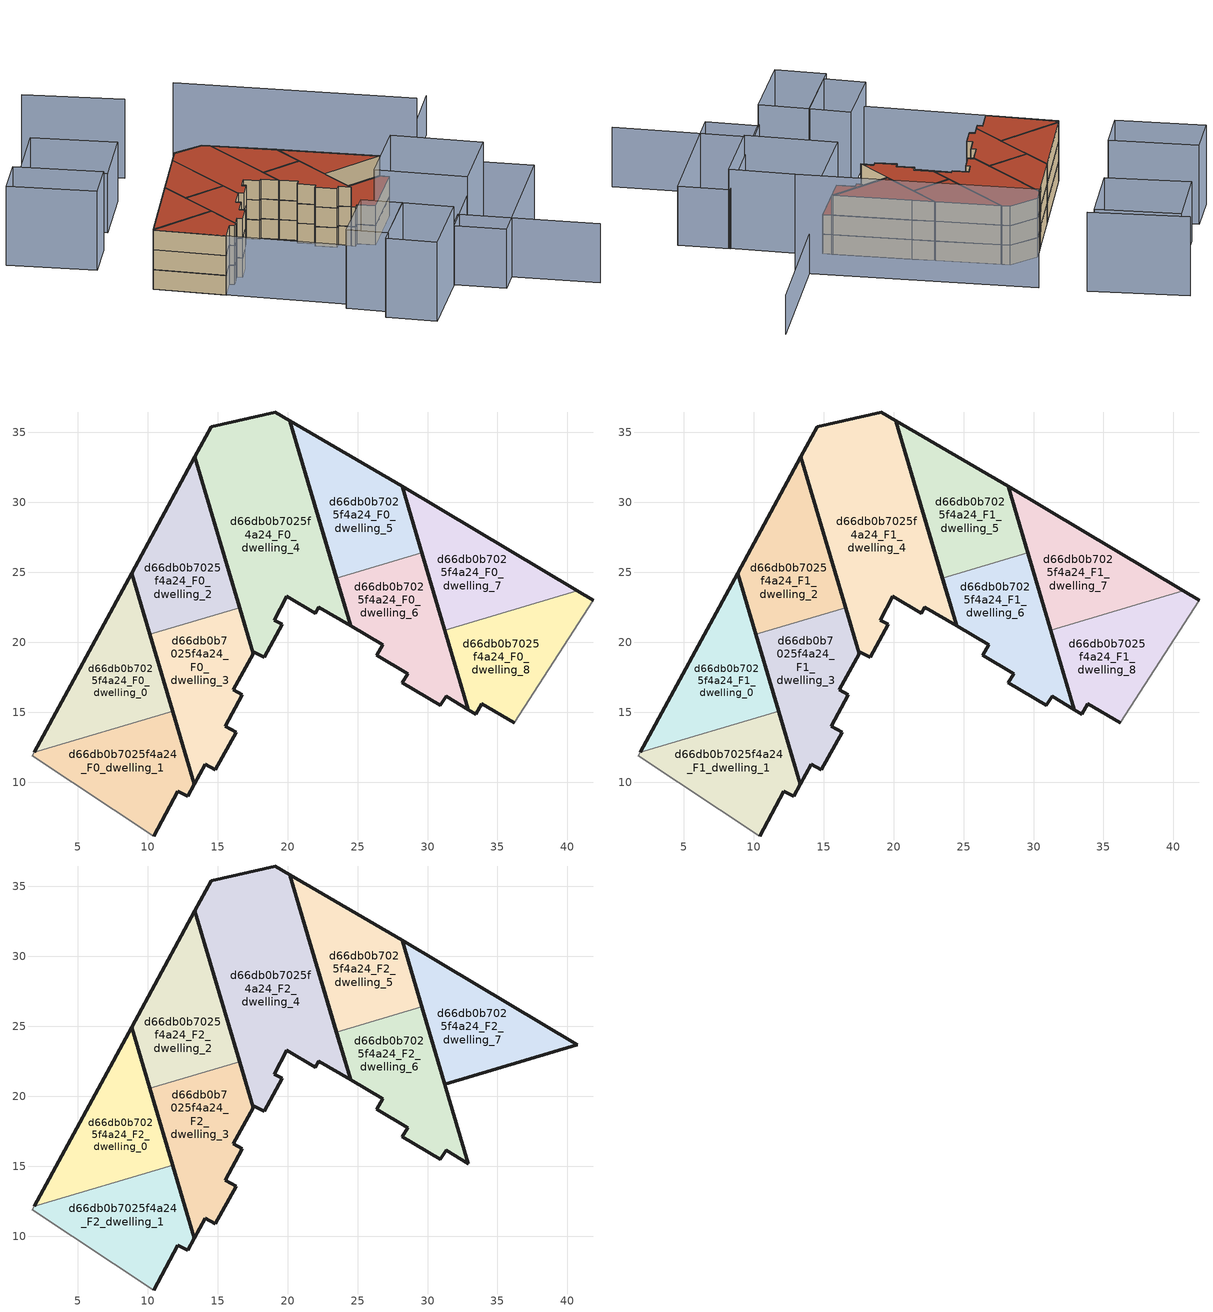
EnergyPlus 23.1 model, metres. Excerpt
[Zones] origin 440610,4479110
d66db0b7025f4a24_F0_dwelling_0
 floor ground (EU_floor_Construction): 11.78,15.09 8.85,24.95 1.9,12.16 z0
 wall outside (EU_wall_Construction): 1.9,12.16 8.85,24.95 11.78,15.09 z0:3
 wall to d66db0b7025f4a24_F0_dwelling_1 (EU_wall_Construction): 11.78,15.09 1.9,12.16 z0:3
d66db0b7025f4a24_F0_dwelling_1
 floor ground (EU_floor_Construction): 12.87,9.01 13.34,9.86 11.78,15.09 1.9,12.16 1.76,11.9 10.43,6.17 12.17,9.36 z0
 wall outside (EU_wall_Construction): 11.78,15.09 13.34,9.86 12.87,9.01 12.17,9.36 10.43,6.17 z0:3
 wall adiabatic (EU_wall_Construction): 10.43,6.17 1.76,11.9 1.9,12.16 z0:3
d66db0b7025f4a24_F0_dwelling_2
 floor ground (EU_floor_Construction): 16.58,22.48 13.38,33.26 12.66,31.95 8.85,24.95 10.16,20.57 z0
 wall outside (EU_wall_Construction): 10.16,20.57 8.85,24.95 12.66,31.95 13.38,33.26 16.58,22.48 z0:3
 wall to d66db0b7025f4a24_F0_dwelling_3 (EU_wall_Construction): 16.58,22.48 10.16,20.57 z0:3
d66db0b7025f4a24_F0_dwelling_3
 floor ground (EU_floor_Construction): 14.85,10.88 16.33,13.59 15.56,14.02 16.78,16.26 16.14,16.62 17.55,19.21 16.58,22.48 10.16,20.57 13.34,9.86 14.11,11.28 z0
 wall outside (EU_wall_Construction): 16.58,22.48 17.55,19.21 16.14,16.62 16.78,16.26 15.56,14.02 16.33,13.59 14.85,10.88 14.11,11.28 13.34,9.86 10.16,20.57 z0:3
d66db0b7025f4a24_F0_dwelling_4
 floor ground (EU_floor_Construction): 24.51,21.17 20.15,35.85 19.11,36.46 14.55,35.4 13.38,33.26 17.55,19.21 17.61,19.31 18.32,18.93 19.61,21.29 19.04,21.6 19.93,23.3 21.97,22.09 22.24,22.53 z0
 wall outside (EU_wall_Construction): 24.51,21.17 22.24,22.53 21.97,22.09 19.93,23.3 19.04,21.6 19.61,21.29 18.32,18.93 17.61,19.31 17.55,19.21 13.38,33.26 14.55,35.4 19.11,36.46 20.15,35.85 24.51,21.17 z0:3
d66db0b7025f4a24_F0_dwelling_5
 floor ground (EU_floor_Construction): 29.59,26.41 28.18,31.14 20.15,35.85 23.49,24.6 z0
 wall outside (EU_wall_Construction): 23.49,24.6 20.15,35.85 28.18,31.14 29.59,26.41 z0:3
 wall to d66db0b7025f4a24_F0_dwelling_6 (EU_wall_Construction): 29.59,26.41 23.49,24.6 z0:3
d66db0b7025f4a24_F0_dwelling_6
 floor ground (EU_floor_Construction): 32.92,15.18 29.59,26.41 23.49,24.6 24.51,21.17 26.79,19.81 26.37,19.08 28.59,17.77 28.21,17.11 30.91,15.51 31.34,16.15 z0
 wall outside (EU_wall_Construction): 29.59,26.41 32.92,15.18 31.34,16.15 30.91,15.51 28.21,17.11 28.59,17.77 26.37,19.08 26.79,19.81 24.51,21.17 23.49,24.6 z0:3
d66db0b7025f4a24_F0_dwelling_7
 floor ground (EU_floor_Construction): 40.7,23.69 30.96,29.52 28.18,31.14 31.23,20.88 z0
 wall outside (EU_wall_Construction): 31.23,20.88 28.18,31.14 30.96,29.52 40.7,23.69 z0:3
 wall to d66db0b7025f4a24_F0_dwelling_8 (EU_wall_Construction): 40.7,23.69 31.23,20.88 z0:3
d66db0b7025f4a24_F0_dwelling_8
 floor ground (EU_floor_Construction): 36.21,14.24 41.85,23 40.7,23.69 31.23,20.88 32.92,15.18 33.44,14.87 33.87,15.62 z0
 wall outside (EU_wall_Construction): 40.7,23.69 41.85,23 / 36.21,14.24 33.87,15.62 33.44,14.87 32.92,15.18 31.23,20.88 z0:3
 wall adiabatic (EU_wall_Construction): 41.85,23 36.21,14.24 z0:3
d66db0b7025f4a24_F1_dwelling_0
 floor to d66db0b7025f4a24_F0_dwelling_0 (EU_floor_Construction): 11.78,15.09 8.85,24.95 1.9,12.16 z3
 wall outside (EU_wall_Construction): 1.9,12.16 8.85,24.95 11.78,15.09 z3:6
 wall to d66db0b7025f4a24_F1_dwelling_1 (EU_wall_Construction): 11.78,15.09 1.9,12.16 z3:6
d66db0b7025f4a24_F1_dwelling_1
 floor to d66db0b7025f4a24_F0_dwelling_1 (EU_floor_Construction): 12.87,9.01 13.34,9.86 11.78,15.09 1.9,12.16 1.76,11.9 10.43,6.17 12.17,9.36 z3
 wall outside (EU_wall_Construction): 11.78,15.09 13.34,9.86 12.87,9.01 12.17,9.36 10.43,6.17 z3:6
 wall adiabatic (EU_wall_Construction): 10.43,6.17 1.76,11.9 1.9,12.16 z3:6
d66db0b7025f4a24_F1_dwelling_2
 floor to d66db0b7025f4a24_F0_dwelling_2 (EU_floor_Construction): 16.58,22.48 13.38,33.26 12.66,31.95 8.85,24.95 10.16,20.57 z3
 wall outside (EU_wall_Construction): 10.16,20.57 8.85,24.95 12.66,31.95 13.38,33.26 16.58,22.48 z3:6
 wall to d66db0b7025f4a24_F1_dwelling_3 (EU_wall_Construction): 16.58,22.48 10.16,20.57 z3:6
d66db0b7025f4a24_F1_dwelling_3
 floor to d66db0b7025f4a24_F0_dwelling_3 (EU_floor_Construction): 14.85,10.88 16.33,13.59 15.56,14.02 16.78,16.26 16.14,16.62 17.55,19.21 16.58,22.48 10.16,20.57 13.34,9.86 14.11,11.28 z3
 wall outside (EU_wall_Construction): 16.58,22.48 17.55,19.21 16.14,16.62 16.78,16.26 15.56,14.02 16.33,13.59 14.85,10.88 14.11,11.28 13.34,9.86 10.16,20.57 z3:6
d66db0b7025f4a24_F1_dwelling_4
 floor to d66db0b7025f4a24_F0_dwelling_4 (EU_floor_Construction): 24.51,21.17 20.15,35.85 19.11,36.46 14.55,35.4 13.38,33.26 17.55,19.21 17.61,19.31 18.32,18.93 19.61,21.29 19.04,21.6 19.93,23.3 21.97,22.09 22.24,22.53 z3
 wall outside (EU_wall_Construction): 24.51,21.17 22.24,22.53 21.97,22.09 19.93,23.3 19.04,21.6 19.61,21.29 18.32,18.93 17.61,19.31 17.55,19.21 13.38,33.26 14.55,35.4 19.11,36.46 20.15,35.85 24.51,21.17 z3:6
d66db0b7025f4a24_F1_dwelling_5
 floor to d66db0b7025f4a24_F0_dwelling_5 (EU_floor_Construction): 29.59,26.41 28.18,31.14 20.15,35.85 23.49,24.6 z3
 wall outside (EU_wall_Construction): 23.49,24.6 20.15,35.85 28.18,31.14 29.59,26.41 z3:6
 wall to d66db0b7025f4a24_F1_dwelling_6 (EU_wall_Construction): 29.59,26.41 23.49,24.6 z3:6
d66db0b7025f4a24_F1_dwelling_6
 floor to d66db0b7025f4a24_F0_dwelling_6 (EU_floor_Construction): 32.92,15.18 29.59,26.41 23.49,24.6 24.51,21.17 26.79,19.81 26.37,19.08 28.59,17.77 28.21,17.11 30.91,15.51 31.34,16.15 z3
 wall outside (EU_wall_Construction): 29.59,26.41 32.92,15.18 31.34,16.15 30.91,15.51 28.21,17.11 28.59,17.77 26.37,19.08 26.79,19.81 24.51,21.17 23.49,24.6 z3:6
d66db0b7025f4a24_F1_dwelling_7
 floor to d66db0b7025f4a24_F0_dwelling_7 (EU_floor_Construction): 40.7,23.69 30.96,29.52 28.18,31.14 31.23,20.88 z3
 wall outside (EU_wall_Construction): 31.23,20.88 28.18,31.14 30.96,29.52 40.7,23.69 z3:6
 wall to d66db0b7025f4a24_F1_dwelling_8 (EU_wall_Construction): 40.7,23.69 31.23,20.88 z3:6
d66db0b7025f4a24_F1_dwelling_8
 floor to d66db0b7025f4a24_F0_dwelling_8 (EU_floor_Construction): 36.21,14.24 41.85,23 40.7,23.69 31.23,20.88 32.92,15.18 33.44,14.87 33.87,15.62 z3
 wall outside (EU_wall_Construction): 40.7,23.69 41.85,23 / 36.21,14.24 33.87,15.62 33.44,14.87 32.92,15.18 31.23,20.88 z3:6
 wall adiabatic (EU_wall_Construction): 41.85,23 36.21,14.24 z3:6
 roof outside (EU_roof_Construction): 41.85,23 36.21,14.24 33.87,15.62 33.44,14.87 32.92,15.18 31.23,20.88 40.7,23.69 z6
d66db0b7025f4a24_F2_dwelling_0
 floor to d66db0b7025f4a24_F1_dwelling_0 (EU_floor_Construction): 11.78,15.09 8.85,24.95 1.9,12.16 z6
 wall outside (EU_wall_Construction): 1.9,12.16 8.85,24.95 11.78,15.09 z6:9
 wall to d66db0b7025f4a24_F2_dwelling_1 (EU_wall_Construction): 11.78,15.09 1.9,12.16 z6:9
 roof outside (EU_roof_Construction): 8.85,24.95 11.78,15.09 1.9,12.16 z9
d66db0b7025f4a24_F2_dwelling_1
 floor to d66db0b7025f4a24_F1_dwelling_1 (EU_floor_Construction): 12.87,9.01 13.34,9.86 11.78,15.09 1.9,12.16 1.76,11.9 10.43,6.17 12.17,9.36 z6
 wall outside (EU_wall_Construction): 11.78,15.09 13.34,9.86 12.87,9.01 12.17,9.36 10.43,6.17 z6:9
 wall adiabatic (EU_wall_Construction): 10.43,6.17 1.76,11.9 1.9,12.16 z6:9
 roof outside (EU_roof_Construction): 11.78,15.09 13.34,9.86 12.87,9.01 12.17,9.36 10.43,6.17 1.76,11.9 1.9,12.16 z9
d66db0b7025f4a24_F2_dwelling_2
 floor to d66db0b7025f4a24_F1_dwelling_2 (EU_floor_Construction): 16.58,22.48 13.38,33.26 12.66,31.95 8.85,24.95 10.16,20.57 z6
 wall outside (EU_wall_Construction): 10.16,20.57 8.85,24.95 12.66,31.95 13.38,33.26 16.58,22.48 z6:9
 wall to d66db0b7025f4a24_F2_dwelling_3 (EU_wall_Construction): 16.58,22.48 10.16,20.57 z6:9
 roof outside (EU_roof_Construction): 13.38,33.26 16.58,22.48 10.16,20.57 8.85,24.95 12.66,31.95 z9
d66db0b7025f4a24_F2_dwelling_3
 floor to d66db0b7025f4a24_F1_dwelling_3 (EU_floor_Construction): 14.85,10.88 16.33,13.59 15.56,14.02 16.78,16.26 16.14,16.62 17.55,19.21 16.58,22.48 10.16,20.57 13.34,9.86 14.11,11.28 z6
 wall outside (EU_wall_Construction): 16.58,22.48 17.55,19.21 16.14,16.62 16.78,16.26 15.56,14.02 16.33,13.59 14.85,10.88 14.11,11.28 13.34,9.86 10.16,20.57 z6:9
 roof outside (EU_roof_Construction): 16.58,22.48 17.55,19.21 16.14,16.62 16.78,16.26 15.56,14.02 16.33,13.59 14.85,10.88 14.11,11.28 13.34,9.86 10.16,20.57 z9
d66db0b7025f4a24_F2_dwelling_4
 floor to d66db0b7025f4a24_F1_dwelling_4 (EU_floor_Construction): 24.51,21.17 20.15,35.85 19.11,36.46 14.55,35.4 13.38,33.26 17.55,19.21 17.61,19.31 18.32,18.93 19.61,21.29 19.04,21.6 19.93,23.3 21.97,22.09 22.24,22.53 z6
 wall outside (EU_wall_Construction): 24.51,21.17 22.24,22.53 21.97,22.09 19.93,23.3 19.04,21.6 19.61,21.29 18.32,18.93 17.61,19.31 17.55,19.21 13.38,33.26 14.55,35.4 19.11,36.46 20.15,35.85 24.51,21.17 z6:9
 roof outside (EU_roof_Construction): 20.15,35.85 24.51,21.17 22.24,22.53 21.97,22.09 19.93,23.3 19.04,21.6 19.61,21.29 18.32,18.93 17.61,19.31 17.55,19.21 13.38,33.26 14.55,35.4 19.11,36.46 z9
d66db0b7025f4a24_F2_dwelling_5
 floor to d66db0b7025f4a24_F1_dwelling_5 (EU_floor_Construction): 29.59,26.41 28.18,31.14 20.15,35.85 23.49,24.6 z6
 wall outside (EU_wall_Construction): 23.49,24.6 20.15,35.85 28.18,31.14 29.59,26.41 z6:9
 wall to d66db0b7025f4a24_F2_dwelling_6 (EU_wall_Construction): 29.59,26.41 23.49,24.6 z6:9
 roof outside (EU_roof_Construction): 28.18,31.14 29.59,26.41 23.49,24.6 20.15,35.85 z9
d66db0b7025f4a24_F2_dwelling_6
 floor to d66db0b7025f4a24_F1_dwelling_6 (EU_floor_Construction): 32.92,15.18 29.59,26.41 23.49,24.6 24.51,21.17 26.79,19.81 26.37,19.08 28.59,17.77 28.21,17.11 30.91,15.51 31.34,16.15 z6
 wall outside (EU_wall_Construction): 29.59,26.41 32.92,15.18 31.34,16.15 30.91,15.51 28.21,17.11 28.59,17.77 26.37,19.08 26.79,19.81 24.51,21.17 23.49,24.6 z6:9
 roof outside (EU_roof_Construction): 29.59,26.41 32.92,15.18 31.34,16.15 30.91,15.51 28.21,17.11 28.59,17.77 26.37,19.08 26.79,19.81 24.51,21.17 23.49,24.6 z9
d66db0b7025f4a24_F2_dwelling_7
 floor to d66db0b7025f4a24_F1_dwelling_7 (EU_floor_Construction): 40.7,23.69 30.96,29.52 28.18,31.14 31.23,20.88 z6
 wall outside (EU_wall_Construction): 28.18,31.14 30.96,29.52 40.7,23.69 31.23,20.88 28.18,31.14 z6:9
 roof outside (EU_roof_Construction): 40.7,23.69 31.23,20.88 28.18,31.14 30.96,29.52 z9
shading: 1.75,11.9 24.99,-3.09 / 37.63,-7.88 43.17,1.03 / 43.17,1.03 60.21,-9.55 / 59.33,12.59 47.44,-6.4 / 47.44,-6.4 41.15,-2.47 / 41.15,-2.47 53.04,16.53 / 53.04,16.53 59.33,12.59 / 3.27,32.31 -7.44,38.32 / -7.44,38.32 -2.07,47.89 / -2.07,47.89 8.64,41.87 / 8.64,41.87 3.27,32.31 z0:9; 12.5,48.8 -0.15,55.63 / 34.92,1.22 29.18,-7.57 / 29.18,-7.57 24.19,-4.31 / 24.19,-4.31 29.92,4.48 / 29.92,4.48 34.92,1.22 / 28.14,-9.17 34.89,1.24 / 34.89,1.24 41,-2.73 / 41,-2.73 34.25,-13.13 / 34.25,-13.13 28.14,-9.17 / 53.17,16.25 46.7,6.17 / 46.7,6.17 35.6,13.29 / 35.6,13.29 42.07,23.38 / 42.07,23.38 53.17,16.25 / -2.93,20.96 -14.07,27.34 / -14.07,27.34 -10.66,33.3 / -10.66,33.3 0.48,26.92 / 0.48,26.92 -2.93,20.96 z0:12; 46.12,28.58 57.03,46.73 z0:6; 47.77,27.59 18.38,45.22 z0:15
[Building]
EU S2 Campaign: North Axis=0; Terrain=City; Solar Distribution=FullExterior
[Site:Location]
Madrid: Latitude=40.5; Longitude=-3.5; Time Zone=1; Elevation=609
[SizingPeriod:WeatherFileDays]
AnnualSizingPeriod: Begin Month=1; Begin Day of Month=1; End Month=12; End Day of Month=31; Day of Week for Start Day=Monday; Use Weather File Daylight Saving Period=No; Use Weather File Rain and Snow Indicators=No
[MATERIAL]
EU_InternalMass_Material: Roughness=MediumRough; Thickness=0.1; Conductivity=1; Density=1800; Specific Heat=900; Thermal Absorptance=0.9; Solar Absorptance=0.7; Visible Absorptance=0.7
[MATERIAL:NOMASS] Roughness=MediumRough; Thermal Absorptance=0.9; Solar Absorptance=0.7; Visible Absorptance=0.7
Name | Thermal Resistance
EU_wall_NoMass; EU_roof_NoMass | 2.16768
EU_floor_NoMass | 1.14339
[CONSTRUCTION]
EU_wall_Construction: EU_wall_NoMass
EU_roof_Construction: EU_roof_NoMass
EU_floor_Construction: EU_floor_NoMass
EU_InternalMass_Construction: EU_InternalMass_Material
[ZONE] Type=1; Multiplier=1; Ceiling Height=autocalculate; Floor Area=autocalculate; Part of Total Floor Area=Yes
Name | Volume
d66db0b7025f4a24_F0_dwelling_0; d66db0b7025f4a24_F1_dwelling_0; d66db0b7025f4a24_F2_dwelling_0; d66db0b7025f4a24_F0_dwelling_8; d66db0b7025f4a24_F1_dwelling_8 | 159.164
d66db0b7025f4a24_F0_dwelling_1; d66db0b7025f4a24_F1_dwelling_1; d66db0b7025f4a24_F2_dwelling_1 | 159.178
d66db0b7025f4a24_F0_dwelling_2; d66db0b7025f4a24_F1_dwelling_2; d66db0b7025f4a24_F2_dwelling_2 | 159.151
d66db0b7025f4a24_F0_dwelling_3; d66db0b7025f4a24_F1_dwelling_3; d66db0b7025f4a24_F2_dwelling_3 | 159.168
d66db0b7025f4a24_F0_dwelling_4; d66db0b7025f4a24_F1_dwelling_4; d66db0b7025f4a24_F2_dwelling_4 | 318.353
d66db0b7025f4a24_F0_dwelling_5; d66db0b7025f4a24_F1_dwelling_5; d66db0b7025f4a24_F2_dwelling_5 | 159.162
d66db0b7025f4a24_F0_dwelling_6; d66db0b7025f4a24_F1_dwelling_6; d66db0b7025f4a24_F2_dwelling_6 | 159.173
d66db0b7025f4a24_F0_dwelling_7; d66db0b7025f4a24_F1_dwelling_7; d66db0b7025f4a24_F2_dwelling_7 | 159.167
[INTERNALMASS] Construction=EU_InternalMass_Construction
Name | Zone or ZoneList | Surface Area
d66db0b7025f4a24_F0_dwelling_0_EU_InternalMass | d66db0b7025f4a24_F0_dwelling_0 | 53.0546
d66db0b7025f4a24_F0_dwelling_1_EU_InternalMass | d66db0b7025f4a24_F0_dwelling_1 | 53.0596
d66db0b7025f4a24_F0_dwelling_2_EU_InternalMass | d66db0b7025f4a24_F0_dwelling_2 | 53.0503
d66db0b7025f4a24_F0_dwelling_3_EU_InternalMass | d66db0b7025f4a24_F0_dwelling_3 | 53.0563
d66db0b7025f4a24_F0_dwelling_4_EU_InternalMass | d66db0b7025f4a24_F0_dwelling_4 | 106.118
d66db0b7025f4a24_F0_dwelling_5_EU_InternalMass | d66db0b7025f4a24_F0_dwelling_5 | 53.0542
d66db0b7025f4a24_F0_dwelling_6_EU_InternalMass | d66db0b7025f4a24_F0_dwelling_6 | 53.0576
d66db0b7025f4a24_F0_dwelling_7_EU_InternalMass | d66db0b7025f4a24_F0_dwelling_7 | 53.0557
d66db0b7025f4a24_F0_dwelling_8_EU_InternalMass | d66db0b7025f4a24_F0_dwelling_8 | 53.0549
d66db0b7025f4a24_F1_dwelling_0_EU_InternalMass | d66db0b7025f4a24_F1_dwelling_0 | 53.0546
d66db0b7025f4a24_F1_dwelling_1_EU_InternalMass | d66db0b7025f4a24_F1_dwelling_1 | 53.0596
d66db0b7025f4a24_F1_dwelling_2_EU_InternalMass | d66db0b7025f4a24_F1_dwelling_2 | 53.0503
d66db0b7025f4a24_F1_dwelling_3_EU_InternalMass | d66db0b7025f4a24_F1_dwelling_3 | 53.0563
d66db0b7025f4a24_F1_dwelling_4_EU_InternalMass | d66db0b7025f4a24_F1_dwelling_4 | 106.118
d66db0b7025f4a24_F1_dwelling_5_EU_InternalMass | d66db0b7025f4a24_F1_dwelling_5 | 53.0542
d66db0b7025f4a24_F1_dwelling_6_EU_InternalMass | d66db0b7025f4a24_F1_dwelling_6 | 53.0576
d66db0b7025f4a24_F1_dwelling_7_EU_InternalMass | d66db0b7025f4a24_F1_dwelling_7 | 53.0557
d66db0b7025f4a24_F1_dwelling_8_EU_InternalMass | d66db0b7025f4a24_F1_dwelling_8 | 53.0549
d66db0b7025f4a24_F2_dwelling_0_EU_InternalMass | d66db0b7025f4a24_F2_dwelling_0 | 53.0504
d66db0b7025f4a24_F2_dwelling_1_EU_InternalMass | d66db0b7025f4a24_F2_dwelling_1 | 53.055
d66db0b7025f4a24_F2_dwelling_2_EU_InternalMass | d66db0b7025f4a24_F2_dwelling_2 | 53.052
d66db0b7025f4a24_F2_dwelling_3_EU_InternalMass | d66db0b7025f4a24_F2_dwelling_3 | 53.061
d66db0b7025f4a24_F2_dwelling_4_EU_InternalMass | d66db0b7025f4a24_F2_dwelling_4 | 106.114
d66db0b7025f4a24_F2_dwelling_5_EU_InternalMass | d66db0b7025f4a24_F2_dwelling_5 | 53.0549
d66db0b7025f4a24_F2_dwelling_6_EU_InternalMass | d66db0b7025f4a24_F2_dwelling_6 | 53.0522
d66db0b7025f4a24_F2_dwelling_7_EU_InternalMass | d66db0b7025f4a24_F2_dwelling_7 | 106.112
[OTHEREQUIPMENT] Fuel Type=Electricity; Design Level Calculation Method=Watts/Area; Power per Zone Floor Area=1; Fraction Latent=0; Fraction Radiant=0; Fraction Lost=0; Carbon Dioxide Generation Rate=0; EndUse Subcategory=EU_Step8_InternalGains
Name | Zone or ZoneList or Space or SpaceList | Schedule
EU_Step8_InternalGain_d66db0b7025f4a24_F0_dwelling_0_f000 | d66db0b7025f4a24_F0_dwelling_0 | EU_Step8_GainSchedule_d66db0b7025f4a24_F0_dwelling_0_f000
EU_Step8_InternalGain_d66db0b7025f4a24_F0_dwelling_1_f000 | d66db0b7025f4a24_F0_dwelling_1 | EU_Step8_GainSchedule_d66db0b7025f4a24_F0_dwelling_1_f000
EU_Step8_InternalGain_d66db0b7025f4a24_F0_dwelling_2_f000 | d66db0b7025f4a24_F0_dwelling_2 | EU_Step8_GainSchedule_d66db0b7025f4a24_F0_dwelling_2_f000
EU_Step8_InternalGain_d66db0b7025f4a24_F0_dwelling_3_f000 | d66db0b7025f4a24_F0_dwelling_3 | EU_Step8_GainSchedule_d66db0b7025f4a24_F0_dwelling_3_f000
EU_Step8_InternalGain_d66db0b7025f4a24_F0_dwelling_4_f000 | d66db0b7025f4a24_F0_dwelling_4 | EU_Step8_GainSchedule_d66db0b7025f4a24_F0_dwelling_4_f000
EU_Step8_InternalGain_d66db0b7025f4a24_F0_dwelling_5_f000 | d66db0b7025f4a24_F0_dwelling_5 | EU_Step8_GainSchedule_d66db0b7025f4a24_F0_dwelling_5_f000
EU_Step8_InternalGain_d66db0b7025f4a24_F0_dwelling_6_f000 | d66db0b7025f4a24_F0_dwelling_6 | EU_Step8_GainSchedule_d66db0b7025f4a24_F0_dwelling_6_f000
EU_Step8_InternalGain_d66db0b7025f4a24_F0_dwelling_7_f000 | d66db0b7025f4a24_F0_dwelling_7 | EU_Step8_GainSchedule_d66db0b7025f4a24_F0_dwelling_7_f000
EU_Step8_InternalGain_d66db0b7025f4a24_F0_dwelling_8_f000 | d66db0b7025f4a24_F0_dwelling_8 | EU_Step8_GainSchedule_d66db0b7025f4a24_F0_dwelling_8_f000
EU_Step8_InternalGain_d66db0b7025f4a24_F1_dwelling_0_f000 | d66db0b7025f4a24_F1_dwelling_0 | EU_Step8_GainSchedule_d66db0b7025f4a24_F1_dwelling_0_f000
EU_Step8_InternalGain_d66db0b7025f4a24_F1_dwelling_1_f000 | d66db0b7025f4a24_F1_dwelling_1 | EU_Step8_GainSchedule_d66db0b7025f4a24_F1_dwelling_1_f000
EU_Step8_InternalGain_d66db0b7025f4a24_F1_dwelling_2_f000 | d66db0b7025f4a24_F1_dwelling_2 | EU_Step8_GainSchedule_d66db0b7025f4a24_F1_dwelling_2_f000
EU_Step8_InternalGain_d66db0b7025f4a24_F1_dwelling_3_f000 | d66db0b7025f4a24_F1_dwelling_3 | EU_Step8_GainSchedule_d66db0b7025f4a24_F1_dwelling_3_f000
EU_Step8_InternalGain_d66db0b7025f4a24_F1_dwelling_4_f000 | d66db0b7025f4a24_F1_dwelling_4 | EU_Step8_GainSchedule_d66db0b7025f4a24_F1_dwelling_4_f000
EU_Step8_InternalGain_d66db0b7025f4a24_F1_dwelling_5_f000 | d66db0b7025f4a24_F1_dwelling_5 | EU_Step8_GainSchedule_d66db0b7025f4a24_F1_dwelling_5_f000
EU_Step8_InternalGain_d66db0b7025f4a24_F1_dwelling_6_f000 | d66db0b7025f4a24_F1_dwelling_6 | EU_Step8_GainSchedule_d66db0b7025f4a24_F1_dwelling_6_f000
EU_Step8_InternalGain_d66db0b7025f4a24_F1_dwelling_7_f000 | d66db0b7025f4a24_F1_dwelling_7 | EU_Step8_GainSchedule_d66db0b7025f4a24_F1_dwelling_7_f000
EU_Step8_InternalGain_d66db0b7025f4a24_F1_dwelling_8_f000 | d66db0b7025f4a24_F1_dwelling_8 | EU_Step8_GainSchedule_d66db0b7025f4a24_F1_dwelling_8_f000
EU_Step8_InternalGain_d66db0b7025f4a24_F2_dwelling_0_f000 | d66db0b7025f4a24_F2_dwelling_0 | EU_Step8_GainSchedule_d66db0b7025f4a24_F2_dwelling_0_f000
EU_Step8_InternalGain_d66db0b7025f4a24_F2_dwelling_1_f000 | d66db0b7025f4a24_F2_dwelling_1 | EU_Step8_GainSchedule_d66db0b7025f4a24_F2_dwelling_1_f000
EU_Step8_InternalGain_d66db0b7025f4a24_F2_dwelling_2_f000 | d66db0b7025f4a24_F2_dwelling_2 | EU_Step8_GainSchedule_d66db0b7025f4a24_F2_dwelling_2_f000
EU_Step8_InternalGain_d66db0b7025f4a24_F2_dwelling_3_f000 | d66db0b7025f4a24_F2_dwelling_3 | EU_Step8_GainSchedule_d66db0b7025f4a24_F2_dwelling_3_f000
EU_Step8_InternalGain_d66db0b7025f4a24_F2_dwelling_4_f000 | d66db0b7025f4a24_F2_dwelling_4 | EU_Step8_GainSchedule_d66db0b7025f4a24_F2_dwelling_4_f000
EU_Step8_InternalGain_d66db0b7025f4a24_F2_dwelling_5_f000 | d66db0b7025f4a24_F2_dwelling_5 | EU_Step8_GainSchedule_d66db0b7025f4a24_F2_dwelling_5_f000
EU_Step8_InternalGain_d66db0b7025f4a24_F2_dwelling_6_f000 | d66db0b7025f4a24_F2_dwelling_6 | EU_Step8_GainSchedule_d66db0b7025f4a24_F2_dwelling_6_f000
EU_Step8_InternalGain_d66db0b7025f4a24_F2_dwelling_7_f000 | d66db0b7025f4a24_F2_dwelling_7 | EU_Step8_GainSchedule_d66db0b7025f4a24_F2_dwelling_7_f000
[ZONEVENTILATION:DESIGNFLOWRATE] Schedule=EU_AlwaysOn; Design Flow Rate Calculation Method=AirChanges/Hour; Air Changes per Hour=0.480546; Ventilation Type=Natural; Fan Pressure Rise=0; Fan Total Efficiency=1; Constant Term Coefficient=1; Temperature Term Coefficient=0; Velocity Term Coefficient=0; Velocity Squared Term Coefficient=0; Minimum Indoor Temperature=-100; Maximum Indoor Temperature=100; Delta Temperature=-100; Minimum Outdoor Temperature=-100; Maximum Outdoor Temperature=100; Maximum Wind Speed=40
Name | Zone or ZoneList or Space or SpaceList
EU_ConstantAir_d66db0b7025f4a24_F0_dwelling_0 | d66db0b7025f4a24_F0_dwelling_0
EU_ConstantAir_d66db0b7025f4a24_F0_dwelling_1 | d66db0b7025f4a24_F0_dwelling_1
EU_ConstantAir_d66db0b7025f4a24_F0_dwelling_2 | d66db0b7025f4a24_F0_dwelling_2
EU_ConstantAir_d66db0b7025f4a24_F0_dwelling_3 | d66db0b7025f4a24_F0_dwelling_3
EU_ConstantAir_d66db0b7025f4a24_F0_dwelling_4 | d66db0b7025f4a24_F0_dwelling_4
EU_ConstantAir_d66db0b7025f4a24_F0_dwelling_5 | d66db0b7025f4a24_F0_dwelling_5
EU_ConstantAir_d66db0b7025f4a24_F0_dwelling_6 | d66db0b7025f4a24_F0_dwelling_6
EU_ConstantAir_d66db0b7025f4a24_F0_dwelling_7 | d66db0b7025f4a24_F0_dwelling_7
EU_ConstantAir_d66db0b7025f4a24_F0_dwelling_8 | d66db0b7025f4a24_F0_dwelling_8
EU_ConstantAir_d66db0b7025f4a24_F1_dwelling_0 | d66db0b7025f4a24_F1_dwelling_0
EU_ConstantAir_d66db0b7025f4a24_F1_dwelling_1 | d66db0b7025f4a24_F1_dwelling_1
EU_ConstantAir_d66db0b7025f4a24_F1_dwelling_2 | d66db0b7025f4a24_F1_dwelling_2
EU_ConstantAir_d66db0b7025f4a24_F1_dwelling_3 | d66db0b7025f4a24_F1_dwelling_3
EU_ConstantAir_d66db0b7025f4a24_F1_dwelling_4 | d66db0b7025f4a24_F1_dwelling_4
EU_ConstantAir_d66db0b7025f4a24_F1_dwelling_5 | d66db0b7025f4a24_F1_dwelling_5
EU_ConstantAir_d66db0b7025f4a24_F1_dwelling_6 | d66db0b7025f4a24_F1_dwelling_6
EU_ConstantAir_d66db0b7025f4a24_F1_dwelling_7 | d66db0b7025f4a24_F1_dwelling_7
EU_ConstantAir_d66db0b7025f4a24_F1_dwelling_8 | d66db0b7025f4a24_F1_dwelling_8
EU_ConstantAir_d66db0b7025f4a24_F2_dwelling_0 | d66db0b7025f4a24_F2_dwelling_0
EU_ConstantAir_d66db0b7025f4a24_F2_dwelling_1 | d66db0b7025f4a24_F2_dwelling_1
EU_ConstantAir_d66db0b7025f4a24_F2_dwelling_2 | d66db0b7025f4a24_F2_dwelling_2
EU_ConstantAir_d66db0b7025f4a24_F2_dwelling_3 | d66db0b7025f4a24_F2_dwelling_3
EU_ConstantAir_d66db0b7025f4a24_F2_dwelling_4 | d66db0b7025f4a24_F2_dwelling_4
EU_ConstantAir_d66db0b7025f4a24_F2_dwelling_5 | d66db0b7025f4a24_F2_dwelling_5
EU_ConstantAir_d66db0b7025f4a24_F2_dwelling_6 | d66db0b7025f4a24_F2_dwelling_6
EU_ConstantAir_d66db0b7025f4a24_F2_dwelling_7 | d66db0b7025f4a24_F2_dwelling_7
[HVACTEMPLATE:THERMOSTAT] Constant Heating Setpoint=20; Constant Cooling Setpoint=50
EU_HeatOnly_d66db0b7025f4a24_F0_dwelling_0; EU_HeatOnly_d66db0b7025f4a24_F0_dwelling_1; EU_HeatOnly_d66db0b7025f4a24_F0_dwelling_2; EU_HeatOnly_d66db0b7025f4a24_F0_dwelling_3; EU_HeatOnly_d66db0b7025f4a24_F0_dwelling_4; EU_HeatOnly_d66db0b7025f4a24_F0_dwelling_5; EU_HeatOnly_d66db0b7025f4a24_F0_dwelling_6; EU_HeatOnly_d66db0b7025f4a24_F0_dwelling_7; EU_HeatOnly_d66db0b7025f4a24_F0_dwelling_8; EU_HeatOnly_d66db0b7025f4a24_F1_dwelling_0; EU_HeatOnly_d66db0b7025f4a24_F1_dwelling_1; EU_HeatOnly_d66db0b7025f4a24_F1_dwelling_2; EU_HeatOnly_d66db0b7025f4a24_F1_dwelling_3; EU_HeatOnly_d66db0b7025f4a24_F1_dwelling_4; EU_HeatOnly_d66db0b7025f4a24_F1_dwelling_5; EU_HeatOnly_d66db0b7025f4a24_F1_dwelling_6; EU_HeatOnly_d66db0b7025f4a24_F1_dwelling_7; EU_HeatOnly_d66db0b7025f4a24_F1_dwelling_8; EU_HeatOnly_d66db0b7025f4a24_F2_dwelling_0; EU_HeatOnly_d66db0b7025f4a24_F2_dwelling_1; EU_HeatOnly_d66db0b7025f4a24_F2_dwelling_2; EU_HeatOnly_d66db0b7025f4a24_F2_dwelling_3; EU_HeatOnly_d66db0b7025f4a24_F2_dwelling_4; EU_HeatOnly_d66db0b7025f4a24_F2_dwelling_5; EU_HeatOnly_d66db0b7025f4a24_F2_dwelling_6; EU_HeatOnly_d66db0b7025f4a24_F2_dwelling_7
[HVACTEMPLATE:ZONE:IDEALLOADSAIRSYSTEM] System Availability Schedule=EU_AlwaysOn; Maximum Heating Supply Air Temperature=50; Minimum Cooling Supply Air Temperature=13; Maximum Heating Supply Air Humidity Ratio=0.0156; Minimum Cooling Supply Air Humidity Ratio=0.0077; Heating Limit=NoLimit; Cooling Limit=NoLimit; Heating Availability Schedule=EU_AlwaysOn; Cooling Availability Schedule=EU_CoolingOff; Dehumidification Control Type=ConstantSensibleHeatRatio; Cooling Sensible Heat Ratio=0.7; Dehumidification Setpoint=60; Humidification Control Type=None; Humidification Setpoint=30; Outdoor Air Method=None; Outdoor Air Flow Rate per Person=0.00944; Outdoor Air Flow Rate per Zone Floor Area=0; Outdoor Air Flow Rate per Zone=0; Demand Controlled Ventilation Type=None; Outdoor Air Economizer Type=NoEconomizer; Heat Recovery Type=None; Sensible Heat Recovery Effectiveness=0.7; Latent Heat Recovery Effectiveness=0.65
Name | Template Thermostat
d66db0b7025f4a24_F0_dwelling_0 | EU_HeatOnly_d66db0b7025f4a24_F0_dwelling_0
d66db0b7025f4a24_F0_dwelling_1 | EU_HeatOnly_d66db0b7025f4a24_F0_dwelling_1
d66db0b7025f4a24_F0_dwelling_2 | EU_HeatOnly_d66db0b7025f4a24_F0_dwelling_2
d66db0b7025f4a24_F0_dwelling_3 | EU_HeatOnly_d66db0b7025f4a24_F0_dwelling_3
d66db0b7025f4a24_F0_dwelling_4 | EU_HeatOnly_d66db0b7025f4a24_F0_dwelling_4
d66db0b7025f4a24_F0_dwelling_5 | EU_HeatOnly_d66db0b7025f4a24_F0_dwelling_5
d66db0b7025f4a24_F0_dwelling_6 | EU_HeatOnly_d66db0b7025f4a24_F0_dwelling_6
d66db0b7025f4a24_F0_dwelling_7 | EU_HeatOnly_d66db0b7025f4a24_F0_dwelling_7
d66db0b7025f4a24_F0_dwelling_8 | EU_HeatOnly_d66db0b7025f4a24_F0_dwelling_8
d66db0b7025f4a24_F1_dwelling_0 | EU_HeatOnly_d66db0b7025f4a24_F1_dwelling_0
d66db0b7025f4a24_F1_dwelling_1 | EU_HeatOnly_d66db0b7025f4a24_F1_dwelling_1
d66db0b7025f4a24_F1_dwelling_2 | EU_HeatOnly_d66db0b7025f4a24_F1_dwelling_2
d66db0b7025f4a24_F1_dwelling_3 | EU_HeatOnly_d66db0b7025f4a24_F1_dwelling_3
d66db0b7025f4a24_F1_dwelling_4 | EU_HeatOnly_d66db0b7025f4a24_F1_dwelling_4
d66db0b7025f4a24_F1_dwelling_5 | EU_HeatOnly_d66db0b7025f4a24_F1_dwelling_5
d66db0b7025f4a24_F1_dwelling_6 | EU_HeatOnly_d66db0b7025f4a24_F1_dwelling_6
d66db0b7025f4a24_F1_dwelling_7 | EU_HeatOnly_d66db0b7025f4a24_F1_dwelling_7
d66db0b7025f4a24_F1_dwelling_8 | EU_HeatOnly_d66db0b7025f4a24_F1_dwelling_8
d66db0b7025f4a24_F2_dwelling_0 | EU_HeatOnly_d66db0b7025f4a24_F2_dwelling_0
d66db0b7025f4a24_F2_dwelling_1 | EU_HeatOnly_d66db0b7025f4a24_F2_dwelling_1
d66db0b7025f4a24_F2_dwelling_2 | EU_HeatOnly_d66db0b7025f4a24_F2_dwelling_2
d66db0b7025f4a24_F2_dwelling_3 | EU_HeatOnly_d66db0b7025f4a24_F2_dwelling_3
d66db0b7025f4a24_F2_dwelling_4 | EU_HeatOnly_d66db0b7025f4a24_F2_dwelling_4
d66db0b7025f4a24_F2_dwelling_5 | EU_HeatOnly_d66db0b7025f4a24_F2_dwelling_5
d66db0b7025f4a24_F2_dwelling_6 | EU_HeatOnly_d66db0b7025f4a24_F2_dwelling_6
d66db0b7025f4a24_F2_dwelling_7 | EU_HeatOnly_d66db0b7025f4a24_F2_dwelling_7
[SIZING:ZONE] Zone Cooling Design Supply Air Temperature Input Method=SupplyAirTemperature; Zone Cooling Design Supply Air Temperature=13; Zone Heating Design Supply Air Temperature Input Method=SupplyAirTemperature; Zone Heating Design Supply Air Temperature=50; Zone Cooling Design Supply Air Humidity Ratio=0.008; Zone Heating Design Supply Air Humidity Ratio=0.008; Cooling Design Air Flow Method=DesignDay; Cooling Design Air Flow Rate=0; Cooling Minimum Air Flow per Zone Floor Area=0.000762; Cooling Minimum Air Flow=0; Cooling Minimum Air Flow Fraction=0.2; Heating Design Air Flow Method=DesignDay; Heating Design Air Flow Rate=0; Heating Maximum Air Flow per Zone Floor Area=0.002032; Heating Maximum Air Flow=0.141576; Heating Maximum Air Flow Fraction=0.3; Account for Dedicated Outdoor Air System=No; Dedicated Outdoor Air System Control Strategy=NeutralSupplyAir; Dedicated Outdoor Air Low Setpoint Temperature for Design=autosize; Dedicated Outdoor Air High Setpoint Temperature for Design=autosize; Zone Load Sizing Method=Sensible Load Only No Latent Load; Zone Latent Cooling Design Supply Air Humidity Ratio Input Method=HumidityRatioDifference; Zone Cooling Design Supply Air Humidity Ratio Difference=0.005; Zone Latent Heating Design Supply Air Humidity Ratio Input Method=HumidityRatioDifference; Zone Humidification Design Supply Air Humidity Ratio Difference=0.005
d66db0b7025f4a24_F0_dwelling_0; d66db0b7025f4a24_F0_dwelling_1; d66db0b7025f4a24_F0_dwelling_2; d66db0b7025f4a24_F0_dwelling_3; d66db0b7025f4a24_F0_dwelling_4; d66db0b7025f4a24_F0_dwelling_5; d66db0b7025f4a24_F0_dwelling_6; d66db0b7025f4a24_F0_dwelling_7; d66db0b7025f4a24_F0_dwelling_8; d66db0b7025f4a24_F1_dwelling_0; d66db0b7025f4a24_F1_dwelling_1; d66db0b7025f4a24_F1_dwelling_2; d66db0b7025f4a24_F1_dwelling_3; d66db0b7025f4a24_F1_dwelling_4; d66db0b7025f4a24_F1_dwelling_5; d66db0b7025f4a24_F1_dwelling_6; d66db0b7025f4a24_F1_dwelling_7; d66db0b7025f4a24_F1_dwelling_8; d66db0b7025f4a24_F2_dwelling_0; d66db0b7025f4a24_F2_dwelling_1; d66db0b7025f4a24_F2_dwelling_2; d66db0b7025f4a24_F2_dwelling_3; d66db0b7025f4a24_F2_dwelling_4; d66db0b7025f4a24_F2_dwelling_5; d66db0b7025f4a24_F2_dwelling_6; d66db0b7025f4a24_F2_dwelling_7
[SCHEDULE:CONSTANT]
Name | Hourly Value
EU_AlwaysOn | 1
EU_CoolingOff | 0
[SCHEDULE:FILE] Column Number=1; Rows to Skip at Top=0; Number of Hours of Data=8760; Column Separator=Comma; Interpolate to Timestep=No; Minutes per Item=60; Adjust Schedule for Daylight Savings=Yes
Name | File
EU_Step8_GainSchedule_d66db0b7025f4a24_F0_dwelling_0_f000 | ../../schedules/d66db0b7025f4a24/d66db0b7025f4a24_F0_dwelling_0_f000_gain.csv
EU_Step8_GainSchedule_d66db0b7025f4a24_F0_dwelling_1_f000 | ../../schedules/d66db0b7025f4a24/d66db0b7025f4a24_F0_dwelling_1_f000_gain.csv
EU_Step8_GainSchedule_d66db0b7025f4a24_F0_dwelling_2_f000 | ../../schedules/d66db0b7025f4a24/d66db0b7025f4a24_F0_dwelling_2_f000_gain.csv
EU_Step8_GainSchedule_d66db0b7025f4a24_F0_dwelling_3_f000 | ../../schedules/d66db0b7025f4a24/d66db0b7025f4a24_F0_dwelling_3_f000_gain.csv
EU_Step8_GainSchedule_d66db0b7025f4a24_F0_dwelling_4_f000 | ../../schedules/d66db0b7025f4a24/d66db0b7025f4a24_F0_dwelling_4_f000_gain.csv
EU_Step8_GainSchedule_d66db0b7025f4a24_F0_dwelling_5_f000 | ../../schedules/d66db0b7025f4a24/d66db0b7025f4a24_F0_dwelling_5_f000_gain.csv
EU_Step8_GainSchedule_d66db0b7025f4a24_F0_dwelling_6_f000 | ../../schedules/d66db0b7025f4a24/d66db0b7025f4a24_F0_dwelling_6_f000_gain.csv
EU_Step8_GainSchedule_d66db0b7025f4a24_F0_dwelling_7_f000 | ../../schedules/d66db0b7025f4a24/d66db0b7025f4a24_F0_dwelling_7_f000_gain.csv
EU_Step8_GainSchedule_d66db0b7025f4a24_F0_dwelling_8_f000 | ../../schedules/d66db0b7025f4a24/d66db0b7025f4a24_F0_dwelling_8_f000_gain.csv
EU_Step8_GainSchedule_d66db0b7025f4a24_F1_dwelling_0_f000 | ../../schedules/d66db0b7025f4a24/d66db0b7025f4a24_F1_dwelling_0_f000_gain.csv
EU_Step8_GainSchedule_d66db0b7025f4a24_F1_dwelling_1_f000 | ../../schedules/d66db0b7025f4a24/d66db0b7025f4a24_F1_dwelling_1_f000_gain.csv
EU_Step8_GainSchedule_d66db0b7025f4a24_F1_dwelling_2_f000 | ../../schedules/d66db0b7025f4a24/d66db0b7025f4a24_F1_dwelling_2_f000_gain.csv
EU_Step8_GainSchedule_d66db0b7025f4a24_F1_dwelling_3_f000 | ../../schedules/d66db0b7025f4a24/d66db0b7025f4a24_F1_dwelling_3_f000_gain.csv
EU_Step8_GainSchedule_d66db0b7025f4a24_F1_dwelling_4_f000 | ../../schedules/d66db0b7025f4a24/d66db0b7025f4a24_F1_dwelling_4_f000_gain.csv
EU_Step8_GainSchedule_d66db0b7025f4a24_F1_dwelling_5_f000 | ../../schedules/d66db0b7025f4a24/d66db0b7025f4a24_F1_dwelling_5_f000_gain.csv
EU_Step8_GainSchedule_d66db0b7025f4a24_F1_dwelling_6_f000 | ../../schedules/d66db0b7025f4a24/d66db0b7025f4a24_F1_dwelling_6_f000_gain.csv
EU_Step8_GainSchedule_d66db0b7025f4a24_F1_dwelling_7_f000 | ../../schedules/d66db0b7025f4a24/d66db0b7025f4a24_F1_dwelling_7_f000_gain.csv
EU_Step8_GainSchedule_d66db0b7025f4a24_F1_dwelling_8_f000 | ../../schedules/d66db0b7025f4a24/d66db0b7025f4a24_F1_dwelling_8_f000_gain.csv
EU_Step8_GainSchedule_d66db0b7025f4a24_F2_dwelling_0_f000 | ../../schedules/d66db0b7025f4a24/d66db0b7025f4a24_F2_dwelling_0_f000_gain.csv
EU_Step8_GainSchedule_d66db0b7025f4a24_F2_dwelling_1_f000 | ../../schedules/d66db0b7025f4a24/d66db0b7025f4a24_F2_dwelling_1_f000_gain.csv
EU_Step8_GainSchedule_d66db0b7025f4a24_F2_dwelling_2_f000 | ../../schedules/d66db0b7025f4a24/d66db0b7025f4a24_F2_dwelling_2_f000_gain.csv
EU_Step8_GainSchedule_d66db0b7025f4a24_F2_dwelling_3_f000 | ../../schedules/d66db0b7025f4a24/d66db0b7025f4a24_F2_dwelling_3_f000_gain.csv
EU_Step8_GainSchedule_d66db0b7025f4a24_F2_dwelling_4_f000 | ../../schedules/d66db0b7025f4a24/d66db0b7025f4a24_F2_dwelling_4_f000_gain.csv
EU_Step8_GainSchedule_d66db0b7025f4a24_F2_dwelling_5_f000 | ../../schedules/d66db0b7025f4a24/d66db0b7025f4a24_F2_dwelling_5_f000_gain.csv
EU_Step8_GainSchedule_d66db0b7025f4a24_F2_dwelling_6_f000 | ../../schedules/d66db0b7025f4a24/d66db0b7025f4a24_F2_dwelling_6_f000_gain.csv
EU_Step8_GainSchedule_d66db0b7025f4a24_F2_dwelling_7_f000 | ../../schedules/d66db0b7025f4a24/d66db0b7025f4a24_F2_dwelling_7_f000_gain.csv
